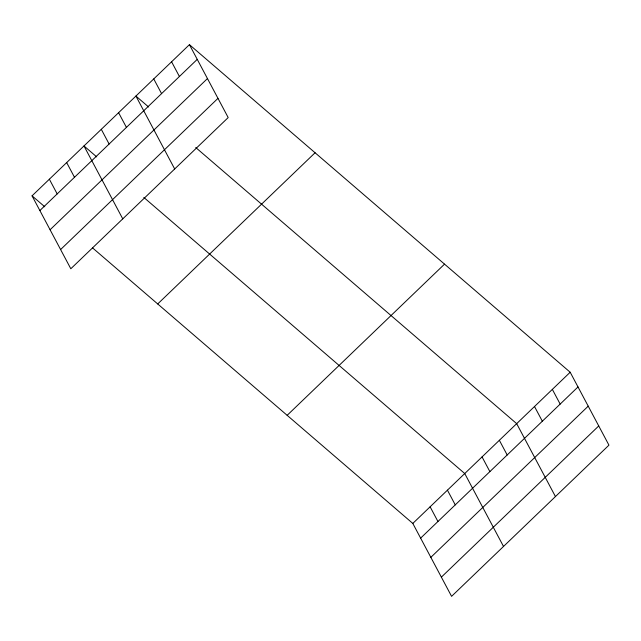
<?xml version="1.0" encoding="UTF-8"?>
<svg xmlns="http://www.w3.org/2000/svg" width="641" height="641" viewBox="0 0 641 641"><rect width="100%" height="100%" fill="white"/><g stroke="black" fill="none" stroke-linecap="round" stroke-linejoin="round"><path stroke-width="0.96" d="M189.424 44.654L228.188 117.567L70.814 268.755L32.05 195.842L189.424 44.654L570.186 372.245L608.95 445.158L451.576 596.346L412.812 523.433L92.633 247.963M39.87 210.544L197.244 59.365M50.086 229.75L207.452 78.571M60.607 249.541L217.972 98.361M157.702 303.946L315.076 152.758M287.16 415.328L444.533 264.14M412.812 523.433L570.186 372.245M420.632 538.136L577.998 386.956M430.84 557.35L588.214 406.162M441.369 577.14L598.734 425.953M148.632 106.999L135.916 96.054L174.681 168.968M195.745 147.534L516.678 423.653L555.443 496.567M96.695 156.885L83.979 145.948L122.751 218.861M143.816 197.428L464.741 473.539L503.514 546.452M32.05 195.842L44.766 206.779M552.35 389.383L560.162 404.086M534.514 406.514L542.334 421.225M499.363 440.279L507.183 454.99M482.056 456.913L489.876 471.616M447.434 490.173L455.254 504.876M430.119 506.799L437.939 521.51M171.588 61.792L179.408 76.495M153.752 78.923L161.572 93.626M118.601 112.688L126.421 127.391M101.294 129.322L109.114 144.025M66.672 162.582L74.492 177.285M49.357 179.208L57.177 193.911"/></g></svg>
